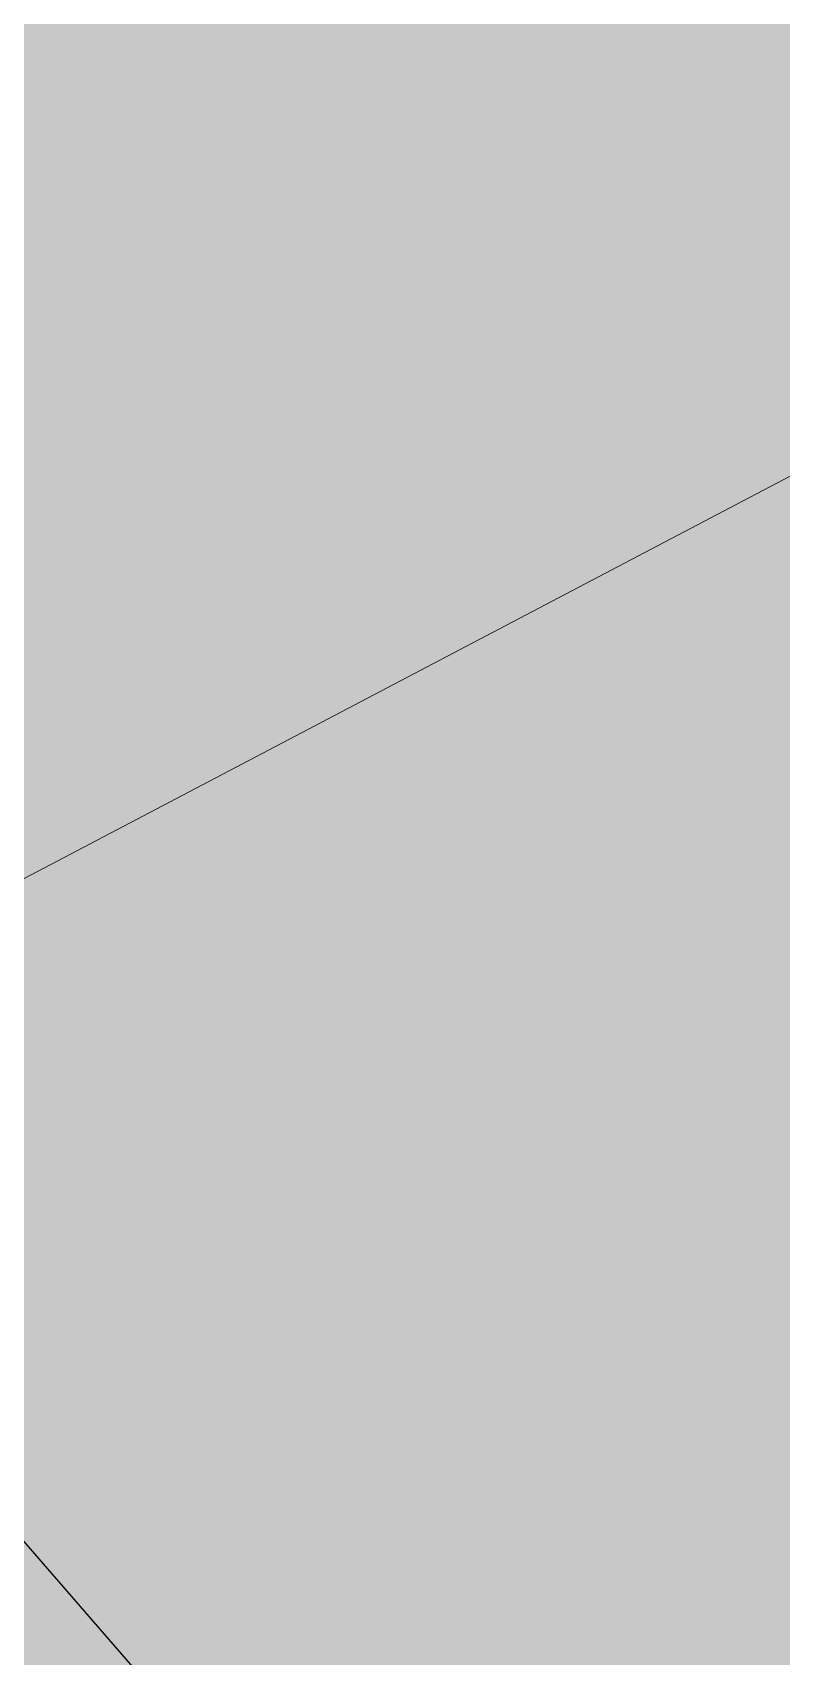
# Model space of a CAD drawing. Header units: metres. Extents: x 507649 to 508899, y 6966965 to 6967377.
# Drawn here: x 507769.416 to 507770.214, y 6967258.82 to 6967260.552 of the extents above; entities that cross this region are included whole.
import ezdxf

# ---------------------------------------------------------------- set-up
doc = ezdxf.new("R2010")
doc.units = ezdxf.units.M
doc.layers.add('A-FLOR', color=252, linetype='Continuous', lineweight=5)
doc.layers.add('S_RM_UG_PIPES', color=252, linetype='EXIST_RISINGMAIN', lineweight=0)
for name, color, linetype in [('C_TEXT_2.5', 7, 'Continuous'), ('HATCH_LANDSCAPE', 1, 'Continuous'), ('PAV_FOOTPATH', 101, 'Continuous')]:
    doc.layers.add(name, color=color, linetype=linetype)
doc.layers.add('HATCH_PAVEMENT_FOOTPATH', color=7, linetype='Continuous', true_color=0xffe8a3)
doc.styles.get("Standard").update_dxf_attribs({"font": 'ARIALN.TTF'})
doc.linetypes.add('EXIST_RISINGMAIN', pattern='A,5,-2.5,5,-2,["RM",Standard,S=2.5,R=0,X=0,Y=-1.25],-5,5,-2.5,5,-2.5', length=34.5)

# ---------------------------------------------------------------- blocks, each defined once
blk = doc.blocks.new('XD_HATCH')
at = {"layer": 'HATCH_LANDSCAPE', "ltscale": 0.5}
h = blk.add_hatch(dxfattribs=at)
h.set_pattern_fill('GRASS', color=256, scale=0.05)
h.set_pattern_definition([(212.013854887, (0, 0), (-0.28538859865, -1.2375190291), [0.238125, -1.557926224]), (167.013854887, (0, 0), (-0.28538859868, -1.23751902925), [0.238125, -1.031875]), (257.013854887, (0, 0), (1.23751902925, -0.28538859868), [0.238125, -1.031875])])
h.paths.add_polyline_path([(507773.231, 6967254.5403), (507795.1886, 6967268.2729), (507798.4566, 6967269.0609), (507801.7069, 6967269.222), (507805.3767, 6967268.6729), (507808.7612, 6967267.4786), (507811.6257, 6967265.8217), (507814.67, 6967263.1345), (507817.3384, 6967259.6469), (507819.0304, 6967256.9433), (507820.4026, 6967254.7492), (507825.1395, 6967249.8154), (507839.4219, 6967226.9278), (507827.0153, 6967211.6575), (507816.098, 6967209.5361), (507803.586, 6967223.8952), (507801.4694, 6967222.0543), (507795.9398, 6967228.4309), (507787.7173, 6967237.8821)])
h.paths.add_polyline_path([(507824.7568, 6967208.8777), (507817.8418, 6967207.5341), (507820.8548, 6967204.075)])
h.paths.add_polyline_path([(507794.222, 6967274.0798), (507795.5704, 6967270.4222), (507794.4038, 6967270.141), (507792.7219, 6967269.0684), (507771.8963, 6967256.0787), (507768.8747, 6967259.5551), (507768.6503, 6967260.7366), (507773.1109, 6967262.9105), (507788.3829, 6967269.8302), (507789.0653, 6967270.1789), (507789.74, 6967270.665), (507790.1143, 6967270.9786), (507791.6115, 6967272.2332), (507793.7832, 6967273.9277)])
at = {"layer": 'HATCH_PAVEMENT_FOOTPATH'}
h = blk.add_hatch(color=256, dxfattribs=at)
h.dxf.hatch_style = 1
h.paths.add_polyline_path([(507837.6741, 6967229.3651), (507837.6601, 6967229.3656), (507837.6504, 6967229.3603)], flags=17)
h.paths.add_polyline_path([(507818.8549, 6967260.9586), (507815.9879, 6967264.6389), (507812.7997, 6967267.4531), (507809.6019, 6967269.3029), (507805.8619, 6967270.6226), (507801.8063, 6967271.2294), (507798.1702, 6967271.0491), (507794.4038, 6967270.141), (507771.8963, 6967256.0787), (507773.231, 6967254.5403), (507795.1886, 6967268.2729), (507798.4566, 6967269.0609), (507801.7069, 6967269.222), (507805.3767, 6967268.6729), (507808.7612, 6967267.4786), (507811.6257, 6967265.8217), (507814.67, 6967263.1345), (507817.3271, 6967259.6667), (507819.0304, 6967256.9433), (507820.7235, 6967258.0021)])
h.paths.add_polyline_path([(507824.7568, 6967208.8777), (507820.8548, 6967204.075), (507817.8418, 6967207.5341)], flags=16)
h.paths.add_polyline_path([(507775.2, 6967252.2769), (507773.231, 6967254.5403), (507771.8963, 6967256.0787), (507768.8747, 6967259.5551), (507765.4333, 6967257.405), (507766.5276, 6967255.6535), (507766.7115, 6967255.4419), (507767.0075, 6967255.0955), (507767.5476, 6967254.4751), (507769.1356, 6967252.7357), (507770.0422, 6967251.7102), (507770.6909, 6967250.9598), (507784.4416, 6967235.0558), (507795.4878, 6967222.3587), (507798.5455, 6967218.8848), (507825.7524, 6967187.5143), (507829.3108, 6967190.6071), (507824.7665, 6967203.095), (507841.6235, 6967217.7421), (507841.6355, 6967217.752), (507842.5745, 6967216.2486), (507846.7018, 6967218.8539), (507843.9539, 6967223.1655), (507842.821, 6967224.9787), (507836.0398, 6967235.8326), (507834.8741, 6967237.6984), (507828.0909, 6967248.5555), (507828.2181, 6967248.635), (507824.2068, 6967255.0785), (507824.2306, 6967257.0688), (507826.6039, 6967258.5414), (507828.5549, 6967258.0054), (507828.2109, 6967258.8379), (507826.5153, 6967261.5518), (507825.7564, 6967262.054), (507825.5442, 6967260.2375), (507821.0713, 6967257.4518), (507820.7233, 6967258.002), (507819.0304, 6967256.9433), (507820.4026, 6967254.7492), (507825.1395, 6967249.8154), (507839.4219, 6967226.9278), (507827.0153, 6967211.6575), (507816.098, 6967209.5361), (507803.586, 6967223.8952), (507801.4694, 6967222.0543), (507795.9286, 6967228.4506), (507787.704, 6967237.9042)])
blk = doc.blocks.new('XE_SURVEY')
at = {"layer": 'S_RM_UG_PIPES'}
blk.add_lwpolyline([(507782.1336, 6967282.6972), (507782.6195, 6967280.7571), (507784.2107, 6967274.4042), (507783.0387, 6967266.9042), (507782.2027, 6967265.9602), (507774.9124, 6967262.4329), (507770.4424, 6967260.194), (507766.0161, 6967257.8685), (507761.8947, 6967255.7032), (507756.9433, 6967252.5983), (507752.2532, 6967249.6573), (507747.9878, 6967247.1179), (507745.4098, 6967245.5836), (507743.6911, 6967244.5608), (507741.1352, 6967242.9905), (507734.7873, 6967238.9962), (507730.5554, 6967236.3333), (507726.0446, 6967234.1852), (507725.0957, 6967233.7482), (507720.8087, 6967233.4102), (507720.2157, 6967230.8222)], dxfattribs=at)
blk = doc.blocks.new('25027_BNP_Skygate Play-Sheet - 000101 - SITE PLAN')
at = {"layer": 'A-FLOR'}
blk.add_line((-2227466.15, 4009250.35), (-2237324.77, 4007688.84), dxfattribs=at)
blk = doc.blocks.new('XE_ARCH')
at = {"xscale": 0.001, "yscale": 0.001, "zscale": 0.001, "rotation": 121.996}
blk.add_blockref('25027_BNP_Skygate Play-Sheet - 000101 - SITE PLAN', (509988.1258, 6971273.7702), dxfattribs=at)
blk = doc.blocks.new('XD_DESIGN BASE_1')
at = {"layer": 'PAV_FOOTPATH'}
blk.add_polyline3d([(507767.9299, 6967260.7572, 4.601), (507768.6586, 6967259.8037, 4.751), (507769.6426, 6967258.6716, 4.766), (507770.1771, 6967258.0567, 4.8067), (507771.8963, 6967256.0787, 4.9378), (507773.2246, 6967254.5504, 4.958), (507774.7337, 6967252.8141, 5.05), (507776.8658, 6967250.3612, 5.1302), (507787.6926, 6967237.9048, 5.1302), (507789.9747, 6967239.8797, 5.1), (507796.2359, 6967232.6979, 5.1), (507795.9286, 6967228.4506, 5.138), (507801.4694, 6967222.0543, 5.138), (507803.5849, 6967223.8943, 5.11), (507816.098, 6967209.5361, 5.11)], dxfattribs=at)

msp = doc.modelspace()

# ---------------------------------------------------------------- block references
at = {"layer": 'C_TEXT_2.5'}
for name in ['XD_HATCH', 'XE_SURVEY']:
    msp.add_blockref(name, (0, 0), dxfattribs=at)

# ---------------------------------------------------------------- next in the draw order: block references
msp.add_blockref('XE_ARCH', (0, 0), dxfattribs=at)

# ---------------------------------------------------------------- next in the draw order: block references
msp.add_blockref('XD_DESIGN BASE_1', (0, 0), dxfattribs=at)

doc.saveas('drawing.dxf')
